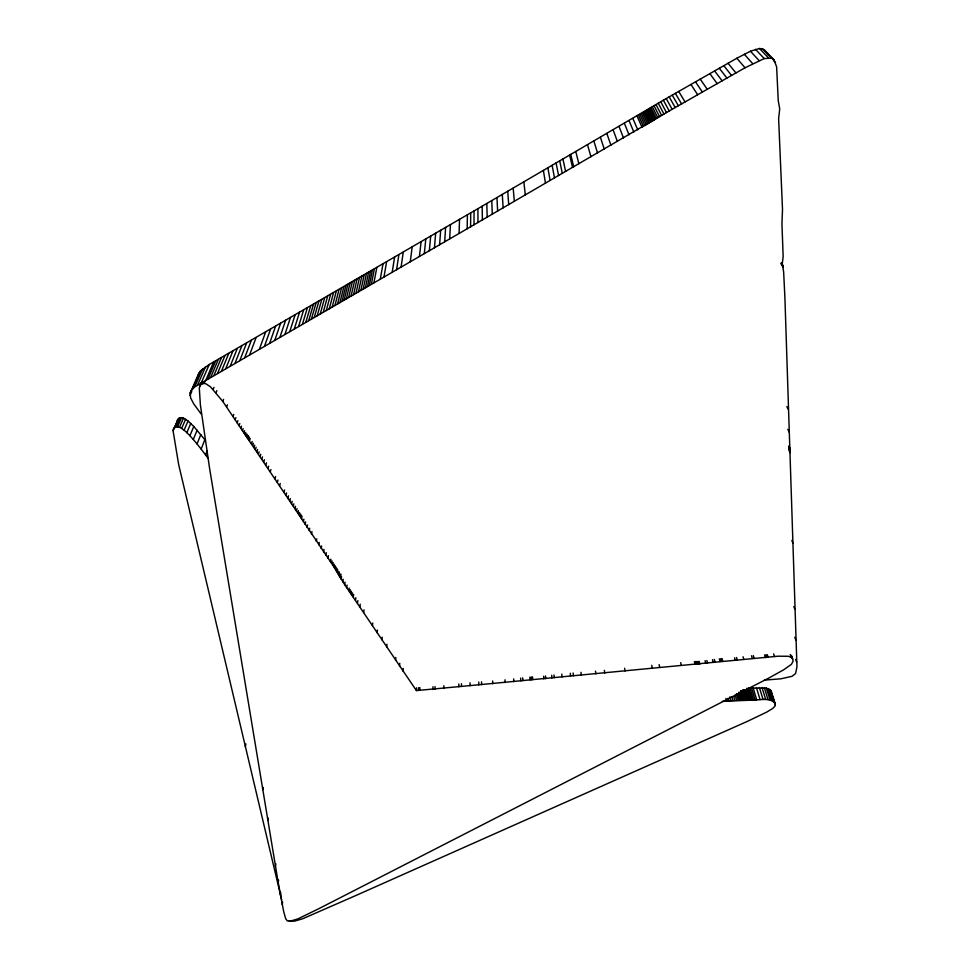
<?xml version="1.0" encoding="UTF-8"?>
<svg xmlns="http://www.w3.org/2000/svg" width="970" height="970" viewBox="0 0 970 970"><rect width="100%" height="100%" fill="white"/><g stroke="black" fill="none" stroke-linecap="round" stroke-linejoin="round"><path stroke-width="1.45" d="M474.015 224.81L474.051 210.939L666.22 98.564L736.848 58.248L750.453 51.24L759.462 48.5L762.529 48.852L764.809 50.392L773.878 59.691L776.618 66.76L778.243 100.674L779.71 108.822L778.619 118.752L782.511 209.508L781.941 223.743L783.154 256.553L782.281 263.852L783.651 272.085L784.912 297.911L796.964 666.839L795.57 673.532L792.029 676.308L780.911 678.806L764.53 680.103M791.86 656.193L793.108 661.188L791.447 664.317L783.736 669.761L768.592 678.176L318.669 908.769L297.984 918.845L291.473 920.785L287.326 920.906L285.713 918.784L283.64 911.376L278.196 882.47L209.653 468.813L200.378 404.854L199.286 387.83L200.972 384.435L204.112 383.38L205.992 383.841L210.502 386.836L222.785 401.422L332.722 565.061L344.689 584.68L416.397 690.579L470.026 685.608L470.038 682.844M470.583 226.798L470.717 212.866L474.051 210.939M461.441 686.457L461.478 683.692M458.798 686.736L458.846 683.971M201.057 413.875L193.782 403.944L190.629 397.93L190.132 393.141L190.932 391.019L194.679 386.909L467.176 228.762L467.407 214.77L470.717 212.866M443.763 688.482L443.86 685.705M459.065 233.443L459.537 219.329L467.407 214.77M198.159 377.136L198.256 374.917L200.499 370.843L209.241 364.502L459.537 219.329M434.936 689.343L435.045 686.566M432.862 689.524L432.996 686.748M449.692 238.875L450.444 224.616M419.695 690.373L419.852 687.597M418.507 690.446L418.676 687.669M416.397 690.579L416.579 687.791M444.709 241.76L445.594 227.429M439.604 244.719L440.647 230.314M402.999 671.155L403.217 668.415M399.531 666.038L399.761 663.31M434.463 247.714L435.651 233.224M395.578 660.182L395.821 657.466M429.346 250.684L430.692 236.11M386.666 646.929L386.933 644.25M424.314 253.606L425.806 238.959M381.925 639.861L382.204 637.193M377.148 632.707L377.439 630.063M419.452 256.432L421.089 241.712M372.432 625.65L372.747 623.031M410.274 261.779L412.165 246.926M363.689 612.494L364.017 609.9M359.882 606.747L360.234 604.164M357.493 603.194L357.857 600.624M355.493 600.272L355.857 597.702M353.298 597.071L353.674 594.513M401.095 267.114L403.253 252.115M352.171 595.447L352.534 592.888M351.031 593.81L351.407 591.251M349.903 592.197L350.279 589.639M396.584 269.733L398.876 254.661M348.8 590.621L349.188 588.075M346.702 587.638L347.09 585.104M344.689 584.68L345.077 582.145M392.183 272.291L394.596 257.147M342.798 581.806L343.198 579.284M341.137 579.187L341.549 576.677M339.803 576.956L340.215 574.446M340.421 578.011L341.04 574.24M339.282 576.022L339.694 573.512M282.209 904.573L282.622 902.136M338.275 573.997L338.7 571.488M338.578 574.628L338.991 572.118M336.541 570.978L336.966 568.481M337.245 572.154L337.669 569.657M280.427 895.104L280.839 892.679M335.717 569.657L336.141 567.171M334.796 568.226L335.232 565.728M278.196 882.47L278.608 880.069M383.962 277.044L386.618 261.779M333.789 566.674L334.226 564.188M332.722 565.061L333.159 562.576M331.582 563.364L332.019 560.89M275.407 866.174L275.844 863.797M330.394 561.642L330.843 559.169M380.252 279.19L383.017 263.864M327.933 558.138L328.393 555.664M281.639 899.699L178.686 464.666L173.036 430.571L178.613 418.434L181.62 417.621L183.5 418.131L188.047 421.004L193.782 426.473L204.84 439.701L201.142 449.086L207.956 458.082M177.134 421.392L177.449 419.719M325.811 555.131L326.272 552.67M323.543 551.881L324.004 549.432M373.899 282.84L376.857 267.429M321.167 548.438L321.64 546.001M371.364 284.295L374.396 268.848M267.829 820.414L268.278 818.11M369.34 285.459L372.419 269.975M318.742 544.885L319.227 542.448M367.472 286.526L370.601 271.006M316.281 541.26L316.778 538.835M365.423 287.702L368.612 272.158M262.821 789.713L263.282 787.458M775.212 703.662C770.228 696.654 759.34 700.437 751.92 700.122L748.416 688.106L766.336 688.082L771.029 690.652L775.212 703.662L775.018 706.027L772.654 708.512L766.591 712.174L747.421 721.353L356.051 895.431L302.555 918.82L294.577 921.124L289.29 921.257M363.216 288.975L366.466 273.394M311.467 534.07L311.976 531.657M360.888 290.309L364.211 274.704M309.188 530.614L309.697 528.226M307.053 527.353L307.575 524.964M358.488 291.715L361.883 276.062M356.026 293.146L359.494 277.456M305.101 524.321L305.623 521.945M353.553 294.589L357.081 278.863M303.38 521.605L303.901 519.229M300.894 517.653L301.427 515.288M301.524 518.623L302.058 516.258M300.045 516.367L300.591 514.003M351.091 296.032L354.693 280.269M245.264 746.742L245.907 743.954M299.015 514.791L299.56 512.427M297.802 512.948L298.348 510.608M348.666 297.45L352.34 281.652M296.432 510.887L296.99 508.547M346.338 298.821L350.073 282.998M294.928 508.619L295.486 506.279M344.12 300.142L347.915 284.271M293.304 506.182L293.861 503.854M342.046 301.367L345.902 285.471M291.57 503.6L292.14 501.272M339.912 302.628L343.841 286.696M289.775 500.896L290.345 498.58M287.896 498.107L288.478 495.803M337.536 304.034L341.525 288.066M285.992 495.27L286.587 492.954M334.941 305.55L339.003 289.545M332.164 307.163L336.311 291.121M283.992 492.287L284.586 489.983M329.266 308.848L333.498 292.758M279.627 485.764L280.233 483.484M326.284 310.582L330.588 294.443M323.24 312.328L327.642 296.141M277.311 482.32L277.929 480.041M320.197 314.074L324.671 297.851M274.971 478.804L275.601 476.549M317.178 315.808L321.749 299.536M270.29 471.784L270.921 469.541M314.231 317.481L318.887 301.161M268.011 468.377L268.654 466.133M311.394 319.094L316.135 302.737M265.816 465.079L266.471 462.86M308.715 320.597L313.528 304.204M305.841 322.234L310.727 305.792M263.755 461.975L264.41 459.756M302.446 324.162L307.429 307.684M261.827 459.077L262.494 456.87M260.093 456.458L260.772 454.251M298.59 326.369L303.683 309.83M258.481 454.021L259.16 451.826M256.917 451.68L257.608 449.498M294.346 328.806L299.572 312.195M255.425 449.45L256.116 447.267M254.007 447.352L254.71 445.181M252.697 445.424L253.4 443.241M289.8 331.437L295.147 314.765M251.497 443.666L252.2 441.495M249.496 440.768L250.212 438.61M284.986 334.213L290.466 317.469M248.732 439.689L249.448 437.531M247.326 437.882L248.041 435.724M247.544 438.149L248.271 435.991M247.738 438.355L248.465 436.197M248.138 438.876L248.853 436.718M279.978 337.111L285.604 320.294M246.816 437.191L247.532 435.033M246.04 436.1L246.768 433.954M245.034 434.633L245.762 432.487M274.862 340.082L280.633 323.192M243.822 432.838L244.549 430.692M242.391 430.716L243.13 428.582M240.79 428.328L241.53 426.194M269.696 343.101L275.613 326.126M239.032 425.684L239.772 423.563M237.129 422.811L237.88 420.701M264.531 346.108L270.594 329.06M235.116 419.743L235.868 417.646M259.451 349.079L265.659 331.958M232.994 416.53L233.758 414.433M249.629 354.838L256.104 337.572M244.695 357.724L251.315 340.385M226.628 406.915L227.416 404.842M205.591 454.942L207.156 450.88M222.785 401.422L223.585 399.361M239.784 360.585L246.538 343.174M234.946 363.398L241.833 345.902M230.242 366.114L237.262 348.557M201.142 449.086L197.043 443.945L200.802 434.608M216.055 392.668L216.88 390.631M225.731 368.709L232.873 351.091M221.475 371.158L228.738 353.48M213.133 389.394L213.97 387.37M197.043 443.945L193.309 439.483L197.116 430.207M217.522 373.426L224.894 355.687M193.309 439.483L189.914 435.712L193.782 426.473M213.933 375.463L221.402 357.675M210.781 377.245L218.335 359.409M189.914 435.712L186.846 432.62L190.763 423.417M208.101 378.749L215.728 360.876M186.846 432.62L184.106 430.183L188.047 421.004M204.112 383.38L204.973 381.368M205.955 379.925L213.655 362.028M202.439 383.574L203.312 381.574M199.699 385.939L201.008 382.907M201.421 382.471L209.241 364.502M184.106 430.183L181.645 428.413L185.634 419.246M200.972 384.435L201.845 382.422M197.662 384.775L205.591 366.745M173.351 428.873L175.946 426.873L179.486 427.273L183.5 418.131M177.583 426.764L181.62 417.621M190.047 395.421L191.781 391.504M194.679 386.909L202.681 368.83M173.036 430.571L174.212 427.952M174.539 427.576L178.613 418.434M190.132 393.141L199.032 372.844M192.436 388.97L200.499 370.843M175.946 426.873L180.008 417.73M467.176 228.762L672.149 109.283L745.033 67.779L764.251 58.576L771.538 58.103L773.878 59.691M792.805 658.897L791.168 657.26L788.149 656.266L777.952 656.205L470.026 685.608M751.92 700.122L722.335 701.371M179.486 427.273L181.645 428.413M762.529 48.852L771.538 58.103M768.446 55.266L764.809 50.392M773.514 60.48L775.539 62.565M759.462 48.5L768.361 57.739M755.472 49.312L764.251 58.576M750.453 51.24L759.073 60.564M744.281 54.235L752.708 63.644M736.848 58.248L745.033 67.779M728.021 63.244L735.927 72.92M723.778 65.669L731.538 75.418M719.291 68.239L726.906 78.061M714.623 70.895L722.092 80.801M709.846 73.623L717.169 83.614M700.219 79.128L707.239 89.264M695.502 81.82L702.365 92.041M690.931 84.438L697.636 94.733M678.709 91.41L685.026 101.911M781.189 262.797L782.851 265.513M781.541 263.622L783.032 266.107M780.983 263.694L783.226 267.441M675.35 93.326L681.558 103.875M672.222 95.108L678.345 105.718M669.179 96.867L675.193 107.525M666.22 98.564L672.149 109.283M663.395 100.213L669.239 110.968M660.74 101.765L666.487 112.569M658.266 103.22L663.941 114.06M656.023 104.554L661.625 115.43M654.035 105.742L659.576 116.655M652.325 106.773L657.818 117.709M650.943 107.621L656.387 118.595M649.9 108.276L655.32 119.274M649.245 108.725L654.641 119.722M648.7 109.101L654.083 120.11M647.996 109.574L653.356 120.595M647.148 110.119L652.47 121.153M646.165 110.738L651.464 121.796M786.864 406.551L788.125 409.207M645.074 111.404L650.337 122.487M643.886 112.132L649.112 123.226M642.613 112.896L647.802 124.014M787.822 429.322L789.083 432.05M641.279 113.684L646.42 124.827M639.909 114.496L645.001 125.663M788.828 445.885L790.004 448.479M788.852 446.818L790.029 449.425M788.865 447.582L790.041 450.189M638.49 115.321L643.546 126.512M788.877 448.564L790.053 451.171M788.913 450.116L790.089 452.723M637.072 116.145L642.079 127.349M632.889 118.522L637.763 129.798M629.081 120.692L633.834 132.041M624.413 123.372L629.021 134.794M791.823 540.436L792.914 543.139M619.042 126.464L623.48 137.97M771.029 690.652L771.465 692.726M793.799 606.517L794.818 609.245M613.137 129.871L617.393 141.475M794.782 637.229L795.788 640.03M795.643 659.418L796.661 662.268M791.205 655.296L792.15 657.999M790.223 654.556L791.168 657.26M606.856 133.484L610.918 145.197M773.623 653.889L774.521 656.581M600.381 137.219L604.237 149.04M767.282 654.629L768.155 657.32M765.912 654.774L766.773 657.466M764.651 654.883L765.512 657.587M770.338 689.815L775.272 704.778M771.635 695.296L772.908 699.321M769.331 689.1L773.114 701.128M767.997 688.53L771.756 700.546M766.336 688.082L770.083 700.097M764.36 687.766L768.07 699.782M753.302 655.562L754.139 658.266M762.044 687.585L765.73 699.588M593.87 140.989L597.52 152.908M751.483 655.756L752.308 658.46M759.401 687.524L763.063 699.528M756.43 687.597L760.043 699.6M753.12 687.791L756.697 699.806M743.044 656.751L743.844 659.442M751.495 687.912L755.048 699.916M749.919 688.009L753.447 700.025M746.985 688.191L750.477 700.207M736.545 657.514L737.321 660.218M746.039 689.585L749.131 700.267M744.814 689.634L747.894 700.328M587.493 144.675L590.936 156.703M734.581 657.721L735.357 660.424M743.711 689.682L746.779 700.364M742.765 689.694L745.821 700.388M742.353 691.04L745.021 700.388M741.735 691.028L744.39 700.376M741.298 691.004L743.954 700.352M741.08 690.955L743.723 700.304M740.813 690.919L743.469 700.267M740.656 692.228L742.923 700.243M739.855 692.228L742.123 700.243M738.825 692.253L741.08 700.267M737.952 693.635L739.819 700.316M736.509 693.695L738.364 700.376M735.26 695.102L736.727 700.449M733.841 696.545L734.945 700.546M722.032 658.509L722.771 661.225M731.938 696.654L733.029 700.655M720.759 658.642L721.486 661.346M729.913 696.775L730.992 700.789M719.328 658.8L720.055 661.504M728.143 698.254L728.858 700.934M725.96 698.412L726.663 701.08M714.332 659.418L715.048 662.122M712.489 659.661L713.192 662.377M706.839 660.449L707.53 663.165M705.069 660.679L705.76 663.395M575.756 151.478L578.847 163.7M699.152 661.358L699.819 664.074M698.048 661.467L698.715 664.171M697.127 661.528L697.794 664.244M696.411 661.564L697.078 664.28M695.914 661.564L696.581 664.28M695.672 661.528L696.327 664.244M694.411 661.54L695.066 664.256M570.736 154.4L573.67 166.707M569.632 155.042L572.542 167.361M680.697 662.619L681.316 665.335M562.915 158.971L565.607 171.411M559.702 160.862L562.297 173.339M659.115 664.583L659.661 667.312M556.089 162.972L558.574 175.521M651.743 665.299L652.264 668.015M552.136 165.3L554.488 177.898M547.88 167.786L550.099 180.468M543.382 170.429L545.467 183.185M624.631 668.257L625.08 670.997M604.371 670.331L604.759 673.071M595.483 671.143L595.847 673.883M580.994 672.307L581.309 675.059M523.848 181.887L525.328 194.958M573.137 672.986L573.428 675.738M570.324 673.253L570.602 676.005M561.788 674.114L562.054 676.854M513.178 188.131L514.342 201.384M553.967 674.974L554.197 677.727M551.688 675.253L551.918 677.994M545.504 675.969L545.722 678.721M507.734 191.32L508.716 204.658M543.649 676.175L543.843 678.927M532.506 676.866L532.675 679.618M502.302 194.485L503.127 207.919M531.281 676.963L531.451 679.727M529.862 677.096L530.032 679.849M522.709 677.848L522.854 680.601M496.967 197.601L497.622 211.12M520.647 678.091L520.781 680.843M513.676 678.903L513.785 681.668M491.778 200.62L492.287 214.225M505.03 679.812L505.115 682.577M486.831 203.506L487.183 217.183M492.651 680.964L492.712 683.729M482.175 206.21L482.393 219.96M481.556 681.849L481.581 684.614M477.895 208.708L477.98 222.518M478.792 682.068L478.804 684.844"/></g></svg>
